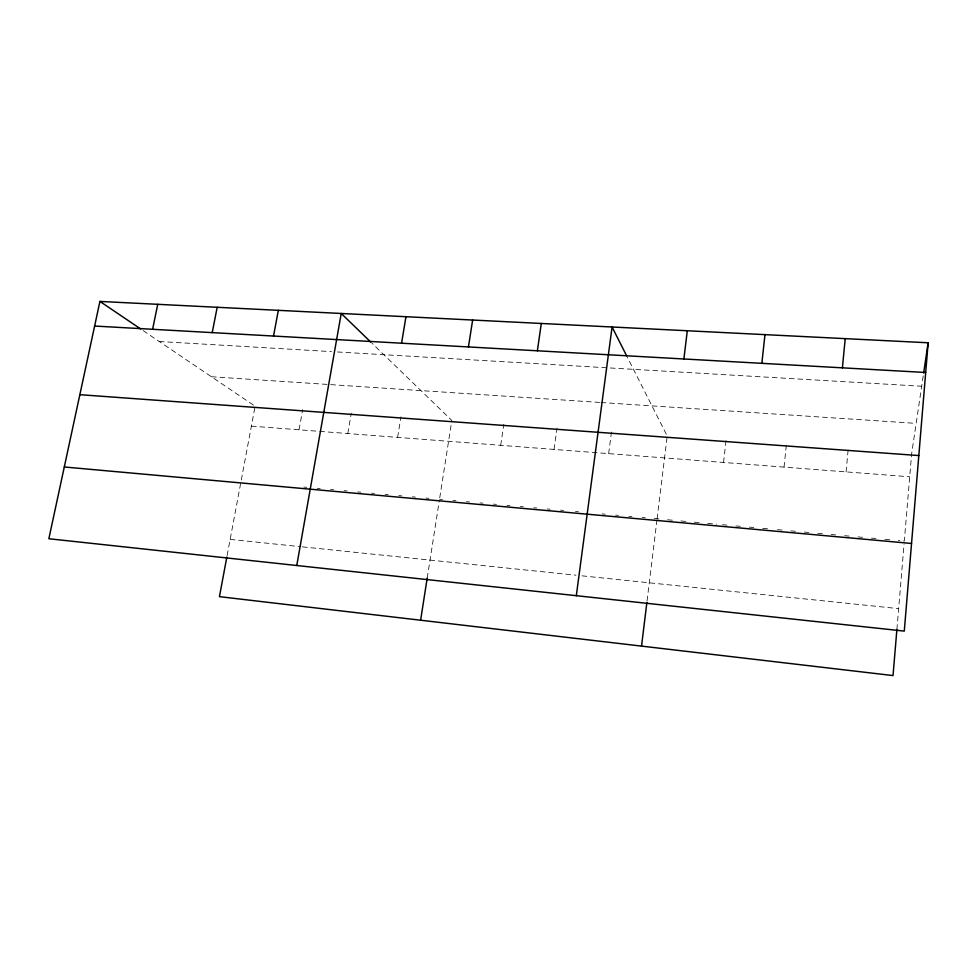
<?xml version="1.0" encoding="UTF-8"?>
<svg xmlns="http://www.w3.org/2000/svg" width="977" height="977" viewBox="0 0 977 977"><rect width="100%" height="100%" fill="white"/><g stroke="black" fill="none" stroke-linecap="round" stroke-linejoin="round"><path stroke-width="0.73" stroke-dasharray="4.88 3.66" d="M896.898 629.457L904.067 544.055M846.07 471.891L848.207 449.115M784.043 467.116L786.363 444.645M723.554 462.463L726.058 440.285M647.067 600.892L656.923 520.314M657.094 518.824L667.218 436.035L627.356 357.216M608.647 453.621L611.48 432.005M554.044 449.42L557.024 428.073M500.7 445.317L503.814 424.226M923.216 375.913L911.651 453.707L904.311 541.05L898.339 540.525M427.193 578.128L439.284 500.749M439.748 497.781L451.826 420.464L372.029 343.281M397.602 437.378L400.985 416.788M347.788 433.544L351.28 413.198M299.047 429.795L302.675 409.681M227.128 555.534L255.107 406.237M159.275 341.51L331.472 351.622M337.456 351.976L921.677 386.245M211.423 376.743L599.524 402.414M601.014 402.512L916.157 423.371M251.382 426.131L318.246 431.272M319.723 431.382L909.709 476.788M303.859 487.071L306.827 487.328M317.232 488.268L320.2 488.537M330.605 489.477L333.584 489.733M344.124 490.686L347.165 490.955M357.802 491.919L360.843 492.188M371.48 493.141L374.521 493.422M385.158 494.374L388.199 494.655M398.763 495.595L401.779 495.876M412.343 496.817L415.372 497.098M425.935 498.038L428.952 498.319M439.516 499.259L442.508 499.528M453.01 500.48L456.015 500.749M466.517 501.69L469.51 501.958M480.012 502.911L483.017 503.179M493.507 504.12L496.487 504.388M506.941 505.329L509.921 505.597M520.375 506.538L523.354 506.807M533.808 507.747L536.788 508.016M547.242 508.944L550.21 509.212M560.615 510.153L563.595 510.421M575.49 511.484L578.457 511.753M602.247 513.89L605.215 514.158M615.583 515.099L618.551 515.367M628.932 516.296L631.899 516.564M642.268 517.492L645.235 517.761M654.138 518.555L660.073 519.092M667.511 519.764L673.458 520.301M680.896 520.961L686.843 521.498M694.268 522.17L700.216 522.707M707.653 523.379L716.581 524.173M722.528 524.71L726.986 525.113M735.913 525.919L740.383 526.31M749.298 527.116L753.768 527.519M762.695 528.325L768.643 528.862M777.57 529.656L782.04 530.059M790.967 530.865L795.437 531.268M804.376 532.074L808.846 532.477M817.786 533.271L822.255 533.674M831.183 534.48L835.653 534.883M844.604 535.689L849.086 536.092M858.038 536.898L862.52 537.301M871.472 538.107L875.954 538.51M884.906 539.316L890.877 539.854M230.157 539.389L300.892 546.717M302.381 546.864L576.003 575.209M581.999 575.832L898.645 608.634M143.179 330.653L253.873 405.406"/><path stroke-width="1.47" d="M928.15 342.78L904.287 631.105L48.85 538.742L99.923 301.429L928.15 342.78L923.656 372.958M896.898 629.457L893.027 675.571L219.434 596.654L226.859 557.012M842.406 367.84L845.215 338.64M761.852 363.334L764.967 334.635M683.888 358.974L687.295 330.763M641.535 646.102L646.884 602.394M576.308 595.701L612.078 327.002L626.672 355.872M537.362 350.792L541.307 323.472M468.447 346.933L472.636 320.041M420.623 620.224L427.193 578.128M401.571 343.196L405.968 316.707M296.764 565.512L341.229 313.483L370.955 342.243M273.536 336.051L278.335 310.344M212.217 332.62L217.187 307.291M152.607 329.286L157.749 304.323M94.622 326.049L925.695 372.493M79.858 394.684L918.82 455.563M64.299 466.982L911.541 543.468M99.923 301.429L140.712 328.98"/></g></svg>
